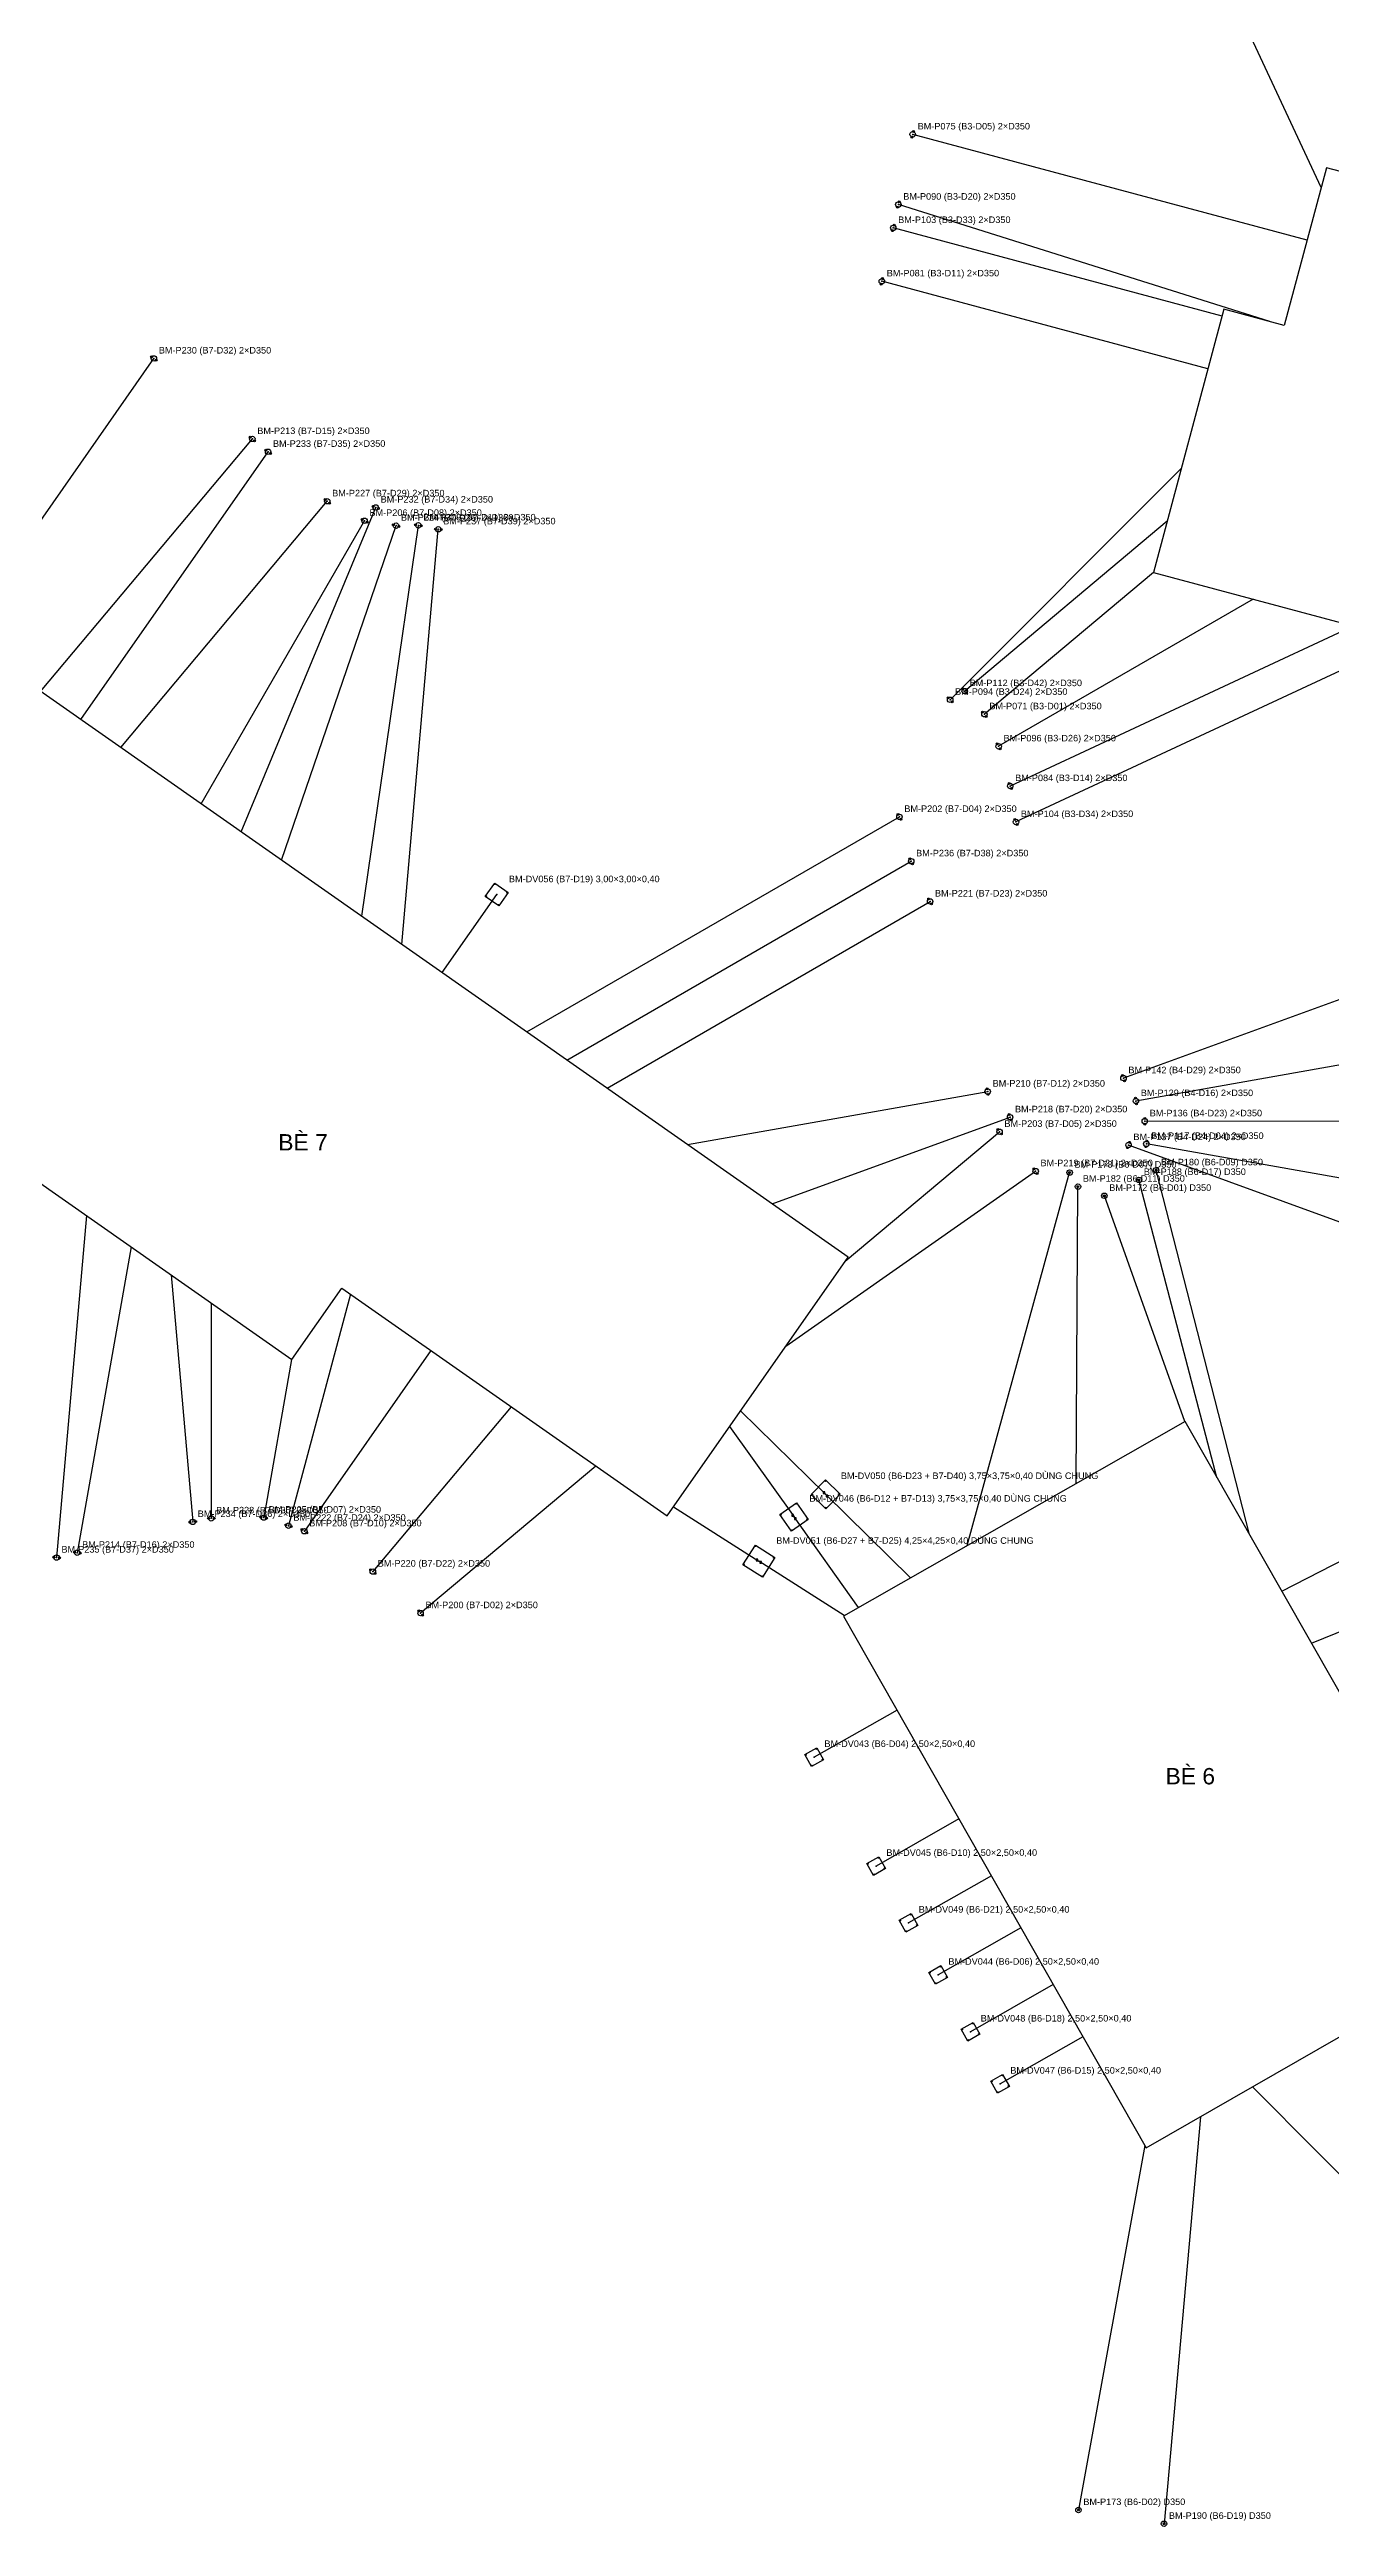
# Model space of a CAD drawing. Header units: metres. Extents: x -660 to 930, y -128 to 633.
# Drawn here: x -359.9 to -124.4, y -127.8 to 326.9 of the extents above; entities that cross this region are included whole.
import ezdxf

# ---------------------------------------------------------------- set-up
doc = ezdxf.new("R2010")
doc.units = ezdxf.units.M
for name, color, linetype in [('01_BE_PIN', 4, 'Continuous'), ('02_DAY_NEO_BO', 3, 'Continuous'), ('03_DAY_NEO_DAY', 1, 'Continuous'), ('04_COC_KHOAN_NHOI_BO', 2, 'Continuous'), ('05_DE_NEO_VIT_XOAN', 6, 'Continuous'), ('06_TOA_DO_TEXT', 7, 'Continuous')]:
    doc.layers.add(name, color=color, linetype=linetype)
doc.styles.add('VN', font='arial.ttf')

msp = doc.modelspace()

# ---------------------------------------------------------------- linework, layer by layer
at = {"layer": '01_BE_PIN'}
for p, q in [((-125.333, 305.205), (-133.097, 276.228)), ((85.106, 248.818), (-125.333, 305.205)), ((-144.205, 279.204), (-157.146, 230.908)), ((-133.097, 276.228), (-144.205, 279.204)), ((-213.192, 105.232), (-391.73, 230.245)), ((-157.146, 230.908), (-17.079, 193.377)), ((-434.174, 169.628), (-315.353, 86.429)), ((-246.46, 57.721), (-213.192, 105.232)), ((-315.353, 86.429), (-306.176, 99.535)), ((-306.176, 99.535), (-246.46, 57.721)), ((-151.337, 75.045), (-214.036, 39.337)), ((-95.801, -22.311), (-151.337, 75.045)), ((-214.036, 39.337), (-158.452, -58.308)), ((-158.452, -58.308), (-95.801, -22.311))]:
    msp.add_line(p, q, dxfattribs=at)
at = {"layer": '02_DAY_NEO_BO'}
for p, q in [((-126.31, 301.56), (-154.2, 361.38)), ((-128.9, 291.9), (-201.34, 311.32)), ((-135.78, 276.95), (-203.98, 298.43)), ((-144.54, 277.97), (-204.91, 294.15)), ((-147.12, 268.31), (-207.01, 284.35)), ((-376.24, 219.4), (-340.68, 270.19)), ((-361.5, 209.08), (-322.6, 255.41)), ((-354.13, 203.91), (-319.72, 253.06)), ((-152.04, 249.96), (-194.46, 207.53)), ((-346.75, 198.75), (-308.85, 243.97)), ((-324.64, 183.27), (-299.95, 242.83)), ((-332.01, 188.43), (-302, 240.38)), ((-317.26, 178.1), (-296.22, 239.5)), ((-302.52, 167.78), (-292.12, 239.55)), ((-295.15, 162.62), (-288.46, 238.83)), ((-154.63, 240.3), (-191.79, 209.13)), ((-157.15, 230.91), (-188.17, 204.88)), ((-138.79, 225.99), (-185.56, 198.99)), ((-120.44, 221.07), (-183.43, 191.7)), ((-110.78, 218.48), (-182.38, 185.1)), ((-272.21, 146.56), (-203.78, 186.04)), ((-264.84, 141.39), (-201.62, 177.89)), ((-257.46, 136.23), (-198.15, 170.51)), ((-100.61, 160.66), (-162.63, 138.08)), ((-97.83, 144.91), (-160.36, 133.88)), ((-242.72, 125.91), (-187.57, 135.62)), ((-227.16, 115.01), (-183.46, 130.9)), ((-213.74, 104.45), (-185.4, 128.23)), ((-95.22, 130.13), (-158.72, 130.17)), ((-89.84, 99.6), (-161.71, 125.8)), ((-92.45, 114.38), (-158.43, 126.01)), ((-224.64, 88.89), (-178.77, 121.01)), ((-191.31, 52.28), (-172.52, 120.75)), ((-145.47, 64.75), (-159.79, 119.4)), ((-139.52, 54.33), (-156.64, 121.17)), ((-171.32, 63.66), (-170.99, 118.16)), ((-151.34, 75.05), (-166.15, 116.48)), ((-353.08, 112.84), (-358.56, 50.08)), ((-344.89, 107.11), (-354.76, 50.97)), ((-337.51, 101.95), (-333.54, 56.62)), ((-330.14, 96.78), (-330.15, 57.28)), ((-304.58, 98.42), (-315.98, 55.92)), ((-315.4, 86.46), (-320.51, 57.41)), ((-289.84, 88.09), (-313.06, 54.91)), ((-275.09, 77.77), (-300.48, 47.51)), ((-259.53, 66.87), (-291.71, 39.88)), ((-138.95, -47.1), (-85.33, -100.96)), ((-148.49, -52.58), (-155.19, -127.28)), ((-158.7, -57.86), (-170.91, -124.75))]:
    msp.add_line(p, q, dxfattribs=at)
at = {"layer": '03_DAY_NEO_DAY'}
for p, q in [((-287.77, 157.45), (-277.74, 171.79)), ((-234.96, 74.14), (-223.13, 57.52)), ((-232.95, 77.01), (-217.34, 61.68)), ((-245.29, 59.4), (-229.59, 49.41)), ((-201.74, 46.34), (-217.34, 61.68)), ((-211.3, 40.9), (-223.13, 57.52)), ((-133.57, 43.91), (-109.01, 56.5)), ((-213.9, 39.41), (-229.59, 49.41)), ((-128.12, 34.35), (-104.9, 43.84)), ((-204.22, 22.09), (-219.43, 13.43)), ((-192.84, 2.1), (-208.05, -6.56)), ((-186.9, -8.33), (-202.11, -16.98)), ((-181.46, -17.89), (-196.67, -26.54)), ((-175.53, -28.32), (-190.73, -36.97)), ((-170.08, -37.88), (-185.29, -46.53))]:
    msp.add_line(p, q, dxfattribs=at)
at = {"layer": '04_COC_KHOAN_NHOI_BO'}
for centre, radius in [((-201.34, 311.32), 0.5), ((-201.476, 310.813), 0.175), ((-201.204, 311.827), 0.175), ((-203.98, 298.43), 0.5), ((-204.138, 297.929), 0.175), ((-203.822, 298.931), 0.175), ((-204.91, 294.15), 0.5), ((-205.046, 293.643), 0.175), ((-204.774, 294.657), 0.175), ((-207.01, 284.35), 0.5), ((-207.146, 283.843), 0.175), ((-206.874, 284.857), 0.175), ((-341.11, 270.491), 0.175), ((-340.68, 270.19), 0.5), ((-340.25, 269.889), 0.175), ((-323.002, 255.748), 0.175), ((-322.6, 255.41), 0.5), ((-322.198, 255.072), 0.175), ((-320.15, 253.361), 0.175), ((-319.72, 253.06), 0.5), ((-319.29, 252.759), 0.175), ((-309.252, 244.307), 0.175), ((-308.85, 243.97), 0.5), ((-308.448, 243.633), 0.175), ((-300.435, 243.031), 0.175), ((-299.95, 242.83), 0.5), ((-299.465, 242.629), 0.175), ((-302.455, 240.643), 0.175), ((-302, 240.38), 0.5), ((-301.545, 240.117), 0.175), ((-296.717, 239.67), 0.175), ((-296.22, 239.5), 0.5), ((-295.723, 239.33), 0.175), ((-292.64, 239.625), 0.175), ((-292.12, 239.55), 0.5), ((-291.6, 239.475), 0.175), ((-288.983, 238.876), 0.175), ((-288.46, 238.83), 0.5), ((-287.937, 238.784), 0.175), ((-192.127, 209.532), 0.175), ((-191.79, 209.13), 0.5), ((-194.831, 207.901), 0.175), ((-194.46, 207.53), 0.5), ((-194.089, 207.159), 0.175), ((-191.453, 208.728), 0.175), ((-188.507, 205.282), 0.175), ((-188.17, 204.88), 0.5), ((-187.833, 204.478), 0.175), ((-185.56, 198.99), 0.5), ((-185.822, 199.445), 0.175), ((-185.298, 198.535), 0.175), ((-183.43, 191.7), 0.5), ((-183.652, 192.176), 0.175), ((-183.208, 191.224), 0.175), ((-203.78, 186.04), 0.5), ((-204.042, 186.495), 0.175), ((-203.518, 185.585), 0.175), ((-182.38, 185.1), 0.5), ((-182.602, 185.576), 0.175), ((-182.158, 184.624), 0.175), ((-201.62, 177.89), 0.5), ((-201.882, 178.345), 0.175), ((-201.358, 177.435), 0.175), ((-198.15, 170.51), 0.5), ((-198.413, 170.965), 0.175), ((-197.887, 170.055), 0.175), ((-162.63, 138.08), 0.5), ((-162.81, 138.573), 0.175), ((-162.45, 137.587), 0.175), ((-187.57, 135.62), 0.5), ((-187.661, 136.137), 0.175), ((-187.479, 135.103), 0.175), ((-160.36, 133.88), 0.5), ((-160.451, 134.397), 0.175), ((-160.269, 133.363), 0.175), ((-185.737, 128.632), 0.175), ((-185.4, 128.23), 0.5), ((-185.063, 127.828), 0.175), ((-183.46, 130.9), 0.5), ((-183.639, 131.393), 0.175), ((-183.281, 130.407), 0.175), ((-158.72, 130.17), 0.5), ((-158.72, 130.695), 0.175), ((-158.72, 129.645), 0.175), ((-161.71, 125.8), 0.5), ((-161.89, 125.307), 0.175), ((-161.53, 126.293), 0.175), ((-158.43, 126.01), 0.5), ((-158.521, 125.493), 0.175), ((-158.339, 126.527), 0.175), ((-178.77, 121.01), 0.5), ((-179.071, 121.44), 0.175), ((-178.469, 120.58), 0.175), ((-172.52, 120.75), 0.5), ((-172.52, 120.75), 0.175), ((-170.99, 118.16), 0.5), ((-170.99, 118.16), 0.175), ((-159.79, 119.4), 0.5), ((-159.79, 119.4), 0.175), ((-156.64, 121.17), 0.5), ((-156.64, 121.17), 0.175), ((-166.15, 116.48), 0.5), ((-166.15, 116.48), 0.175), ((-334.063, 56.574), 0.175), ((-333.54, 56.62), 0.5), ((-333.017, 56.666), 0.175), ((-330.675, 57.28), 0.175), ((-330.15, 57.28), 0.5), ((-329.625, 57.28), 0.175), ((-321.027, 57.501), 0.175), ((-320.51, 57.41), 0.5), ((-319.993, 57.319), 0.175), ((-316.487, 56.056), 0.175), ((-315.98, 55.92), 0.5), ((-315.473, 55.784), 0.175), ((-313.49, 55.211), 0.175), ((-313.06, 54.91), 0.5), ((-312.63, 54.609), 0.175), ((-359.083, 50.126), 0.175), ((-358.56, 50.08), 0.5), ((-358.037, 50.034), 0.175), ((-355.277, 51.061), 0.175), ((-354.76, 50.97), 0.5), ((-354.243, 50.879), 0.175), ((-300.882, 47.847), 0.175), ((-300.48, 47.51), 0.5), ((-300.078, 47.173), 0.175), ((-292.047, 40.282), 0.175), ((-291.71, 39.88), 0.5), ((-291.373, 39.478), 0.175), ((-170.91, -124.75), 0.5), ((-170.91, -124.75), 0.175), ((-155.19, -127.28), 0.5), ((-155.19, -127.28), 0.175)]:
    msp.add_circle(centre, radius, dxfattribs=at)
for p in [(-201.34, 311.32), (-203.98, 298.43), (-204.91, 294.15), (-207.01, 284.35), (-340.68, 270.19), (-322.6, 255.41), (-319.72, 253.06), (-308.85, 243.97), (-299.95, 242.83), (-302, 240.38), (-296.22, 239.5), (-292.12, 239.55), (-288.46, 238.83), (-194.46, 207.53), (-191.79, 209.13), (-188.17, 204.88), (-185.56, 198.99), (-183.43, 191.7), (-203.78, 186.04), (-182.38, 185.1), (-201.62, 177.89), (-198.15, 170.51), (-162.63, 138.08), (-187.57, 135.62), (-160.36, 133.88), (-185.4, 128.23), (-183.46, 130.9), (-158.72, 130.17), (-161.71, 125.8), (-158.43, 126.01), (-178.77, 121.01), (-172.52, 120.75), (-159.79, 119.4), (-156.64, 121.17), (-170.99, 118.16), (-166.15, 116.48), (-333.54, 56.62), (-330.15, 57.28), (-320.51, 57.41), (-315.98, 55.92), (-313.06, 54.91), (-358.56, 50.08), (-354.76, 50.97), (-300.48, 47.51), (-291.71, 39.88), (-170.91, -124.75), (-155.19, -127.28)]:
    msp.add_point(p, dxfattribs=at)
at = {"layer": '05_DE_NEO_VIT_XOAN'}
for p, q in [((-279.829, 171.422), (-278.108, 173.879)), ((-278.108, 173.879), (-275.651, 172.158)), ((-277.372, 169.701), (-279.829, 171.422)), ((-275.651, 172.158), (-277.372, 169.701)), ((-219.992, 61.657), (-217.363, 64.332)), ((-217.363, 64.332), (-214.688, 61.703)), ((-225.745, 57.962), (-222.688, 60.135)), ((-222.688, 60.135), (-220.515, 57.078)), ((-217.317, 59.028), (-219.992, 61.657)), ((-217.475, 62.11), (-217.775, 62.11)), ((-217.775, 62.11), (-217.775, 61.81)), ((-217.775, 61.81), (-217.475, 61.81)), ((-217.475, 61.81), (-217.475, 62.11)), ((-214.688, 61.703), (-217.317, 59.028)), ((-216.905, 61.55), (-217.205, 61.55)), ((-217.205, 61.55), (-217.205, 61.25)), ((-217.205, 61.25), (-216.905, 61.25)), ((-216.905, 61.25), (-216.905, 61.55)), ((-223.572, 54.905), (-225.745, 57.962)), ((-220.515, 57.078), (-223.572, 54.905)), ((-223.212, 57.996), (-223.512, 57.996)), ((-223.512, 57.996), (-223.512, 57.696)), ((-223.512, 57.696), (-223.212, 57.696)), ((-223.212, 57.696), (-223.212, 57.996)), ((-222.748, 57.344), (-223.048, 57.344)), ((-223.048, 57.344), (-223.048, 57.044)), ((-223.048, 57.044), (-222.748, 57.044)), ((-222.748, 57.044), (-222.748, 57.344)), ((-232.524, 48.76), (-230.24, 52.344)), ((-230.24, 52.344), (-226.656, 50.06)), ((-226.656, 50.06), (-228.94, 46.476)), ((-228.94, 46.476), (-232.524, 48.76)), ((-229.777, 49.775), (-230.077, 49.775)), ((-230.077, 49.775), (-230.077, 49.475)), ((-230.077, 49.475), (-229.777, 49.475)), ((-229.777, 49.475), (-229.777, 49.775)), ((-229.103, 49.345), (-229.403, 49.345)), ((-229.403, 49.345), (-229.403, 49.045)), ((-229.403, 49.045), (-229.103, 49.045)), ((-229.103, 49.045), (-229.103, 49.345)), ((-221.135, 13.896), (-218.964, 15.135)), ((-219.896, 11.725), (-221.135, 13.896)), ((-218.964, 15.135), (-217.725, 12.964)), ((-217.725, 12.964), (-219.896, 11.725)), ((-209.755, -6.094), (-207.584, -4.855)), ((-208.516, -8.265), (-209.755, -6.094)), ((-206.345, -7.026), (-208.516, -8.265)), ((-207.584, -4.855), (-206.345, -7.026)), ((-203.814, -16.511), (-201.641, -15.276)), ((-202.579, -18.684), (-203.814, -16.511)), ((-200.406, -17.449), (-202.579, -18.684)), ((-201.641, -15.276), (-200.406, -17.449)), ((-198.374, -26.071), (-196.201, -24.836)), ((-197.139, -28.244), (-198.374, -26.071)), ((-194.966, -27.009), (-197.139, -28.244)), ((-196.201, -24.836), (-194.966, -27.009)), ((-192.434, -36.501), (-190.261, -35.266)), ((-190.261, -35.266), (-189.026, -37.439)), ((-191.199, -38.674), (-192.434, -36.501)), ((-189.026, -37.439), (-191.199, -38.674)), ((-186.994, -46.061), (-184.821, -44.826)), ((-184.821, -44.826), (-183.586, -46.999)), ((-185.759, -48.234), (-186.994, -46.061)), ((-183.586, -46.999), (-185.759, -48.234))]:
    msp.add_line(p, q, dxfattribs=at)
for centre in [(-278.072, 173.67), (-279.62, 171.458), (-277.408, 169.91), (-275.86, 172.122), (-217.361, 64.119), (-222.723, 59.925), (-219.779, 61.659), (-217.319, 59.241), (-214.901, 61.701), (-225.535, 57.927), (-223.537, 55.115), (-220.725, 57.113), (-230.195, 52.137), (-226.863, 50.015), (-232.317, 48.805), (-228.985, 46.683), (-220.93, 13.84), (-219.02, 14.93), (-219.84, 11.93), (-217.93, 13.02), (-209.55, -6.15), (-208.46, -8.06), (-207.64, -5.06), (-206.55, -6.97), (-203.61, -16.567), (-201.697, -15.48), (-200.61, -17.393), (-202.523, -18.48), (-198.17, -26.127), (-196.257, -25.04), (-195.17, -26.953), (-197.083, -28.04), (-190.317, -35.47), (-192.23, -36.557), (-191.143, -38.47), (-189.23, -37.383), (-184.877, -45.03), (-186.79, -46.117), (-185.703, -48.03), (-183.79, -46.943)]:
    msp.add_circle(centre, 0.06, dxfattribs=at)
for p in [(-277.74, 171.79), (-217.34, 61.68), (-223.13, 57.52), (-229.59, 49.41), (-219.43, 13.43), (-208.05, -6.56), (-202.11, -16.98), (-196.67, -26.54), (-190.73, -36.97), (-185.29, -46.53)]:
    msp.add_point(p, dxfattribs=at)

# ---------------------------------------------------------------- texts
at = {"layer": '01_BE_PIN', "style": 'VN'}
for s, p in [('BÈ 7', (-317.847, 124.798)), ('BÈ 6', (-154.907, 8.441))]:
    msp.add_text(s, height=3, dxfattribs=at).set_placement(p)
at = {"layer": '06_TOA_DO_TEXT', "style": 'VN'}
for s, p in [('BM-P075 (B3-D05) 2×D350', (-200.44, 312.22)), ('BM-P090 (B3-D20) 2×D350', (-203.08, 299.33)), ('BM-P103 (B3-D33) 2×D350', (-204.01, 295.05)), ('BM-P081 (B3-D11) 2×D350', (-206.11, 285.25)), ('BM-P230 (B7-D32) 2×D350', (-339.78, 271.09)), ('BM-P213 (B7-D15) 2×D350', (-321.7, 256.31)), ('BM-P233 (B7-D35) 2×D350', (-318.82, 253.96)), ('BM-P227 (B7-D29) 2×D350', (-307.95, 244.87)), ('BM-P206 (B7-D08) 2×D350', (-301.1, 241.28)), ('BM-P232 (B7-D34) 2×D350', (-299.05, 243.73)), ('BM-P224 (B7-D26) 2×D350', (-295.32, 240.4)), ('BM-P209 (B7-D11) 2×D350', (-291.22, 240.45)), ('BM-P237 (B7-D39) 2×D350', (-287.56, 239.73)), ('BM-P094 (B3-D24) 2×D350', (-193.56, 208.43)), ('BM-P112 (B3-D42) 2×D350', (-190.89, 210.03)), ('BM-P071 (B3-D01) 2×D350', (-187.27, 205.78)), ('BM-P096 (B3-D26) 2×D350', (-184.66, 199.89)), ('BM-P084 (B3-D14) 2×D350', (-182.53, 192.6)), ('BM-P202 (B7-D04) 2×D350', (-202.88, 186.94)), ('BM-P104 (B3-D34) 2×D350', (-181.48, 186)), ('BM-P236 (B7-D38) 2×D350', (-200.72, 178.79)), ('BM-DV056 (B7-D19) 3,00×3,00×0,40', (-275.49, 174.04)), ('BM-P221 (B7-D23) 2×D350', (-197.25, 171.41)), ('BM-P210 (B7-D12) 2×D350', (-186.67, 136.52)), ('BM-P142 (B4-D29) 2×D350', (-161.73, 138.98)), ('BM-P218 (B7-D20) 2×D350', (-182.56, 131.8)), ('BM-P129 (B4-D16) 2×D350', (-159.46, 134.78)), ('BM-P136 (B4-D23) 2×D350', (-157.82, 131.07)), ('BM-P203 (B7-D05) 2×D350', (-184.5, 129.13)), ('BM-P137 (B4-D24) 2×D350', (-160.81, 126.7)), ('BM-P117 (B4-D04) 2×D350', (-157.53, 126.91)), ('BM-P219 (B7-D21) 2×D350', (-177.87, 121.91)), ('BM-P178 (B6-D07) D350', (-171.62, 121.65)), ('BM-P180 (B6-D09) D350', (-155.74, 122.07)), ('BM-P182 (B6-D11) D350', (-170.09, 119.06)), ('BM-P172 (B6-D01) D350', (-165.25, 117.38)), ('BM-P188 (B6-D17) D350', (-158.89, 120.3)), ('BM-DV050 (B6-D23 + B7-D40) 3,75×3,75×0,40 DÙNG CHUNG', (-214.527, 64.493)), ('BM-P228 (B7-D30) 2×D350', (-329.25, 58.18)), ('BM-P205 (B7-D07) 2×D350', (-319.61, 58.31)), ('BM-DV046 (B6-D12 + B7-D13) 3,75×3,75×0,40 DÙNG CHUNG', (-220.317, 60.333)), ('BM-P234 (B7-D36) 2×D350', (-332.64, 57.52)), ('BM-P222 (B7-D24) 2×D350', (-315.08, 56.82)), ('BM-P208 (B7-D10) 2×D350', (-312.16, 55.81)), ('BM-P235 (B7-D37) 2×D350', (-357.66, 50.98)), ('BM-P214 (B7-D16) 2×D350', (-353.86, 51.87)), ('BM-DV051 (B6-D27 + B7-D25) 4,25×4,25×0,40 DÙNG CHUNG', (-226.402, 52.598)), ('BM-P220 (B7-D22) 2×D350', (-299.58, 48.41)), ('BM-P200 (B7-D02) 2×D350', (-290.81, 40.78)), ('BM-DV043 (B6-D04) 2,50×2,50×0,40', (-217.555, 15.305)), ('BM-DV045 (B6-D10) 2,50×2,50×0,40', (-206.175, -4.685)), ('BM-DV049 (B6-D21) 2,50×2,50×0,40', (-200.235, -15.105)), ('BM-DV044 (B6-D06) 2,50×2,50×0,40', (-194.795, -24.665)), ('BM-DV048 (B6-D18) 2,50×2,50×0,40', (-188.855, -35.095)), ('BM-DV047 (B6-D15) 2,50×2,50×0,40', (-183.415, -44.655)), ('BM-P173 (B6-D02) D350', (-170.01, -123.85)), ('BM-P190 (B6-D19) D350', (-154.29, -126.38))]:
    msp.add_text(s, height=1.2, dxfattribs=at).set_placement(p)

doc.saveas('drawing.dxf')
